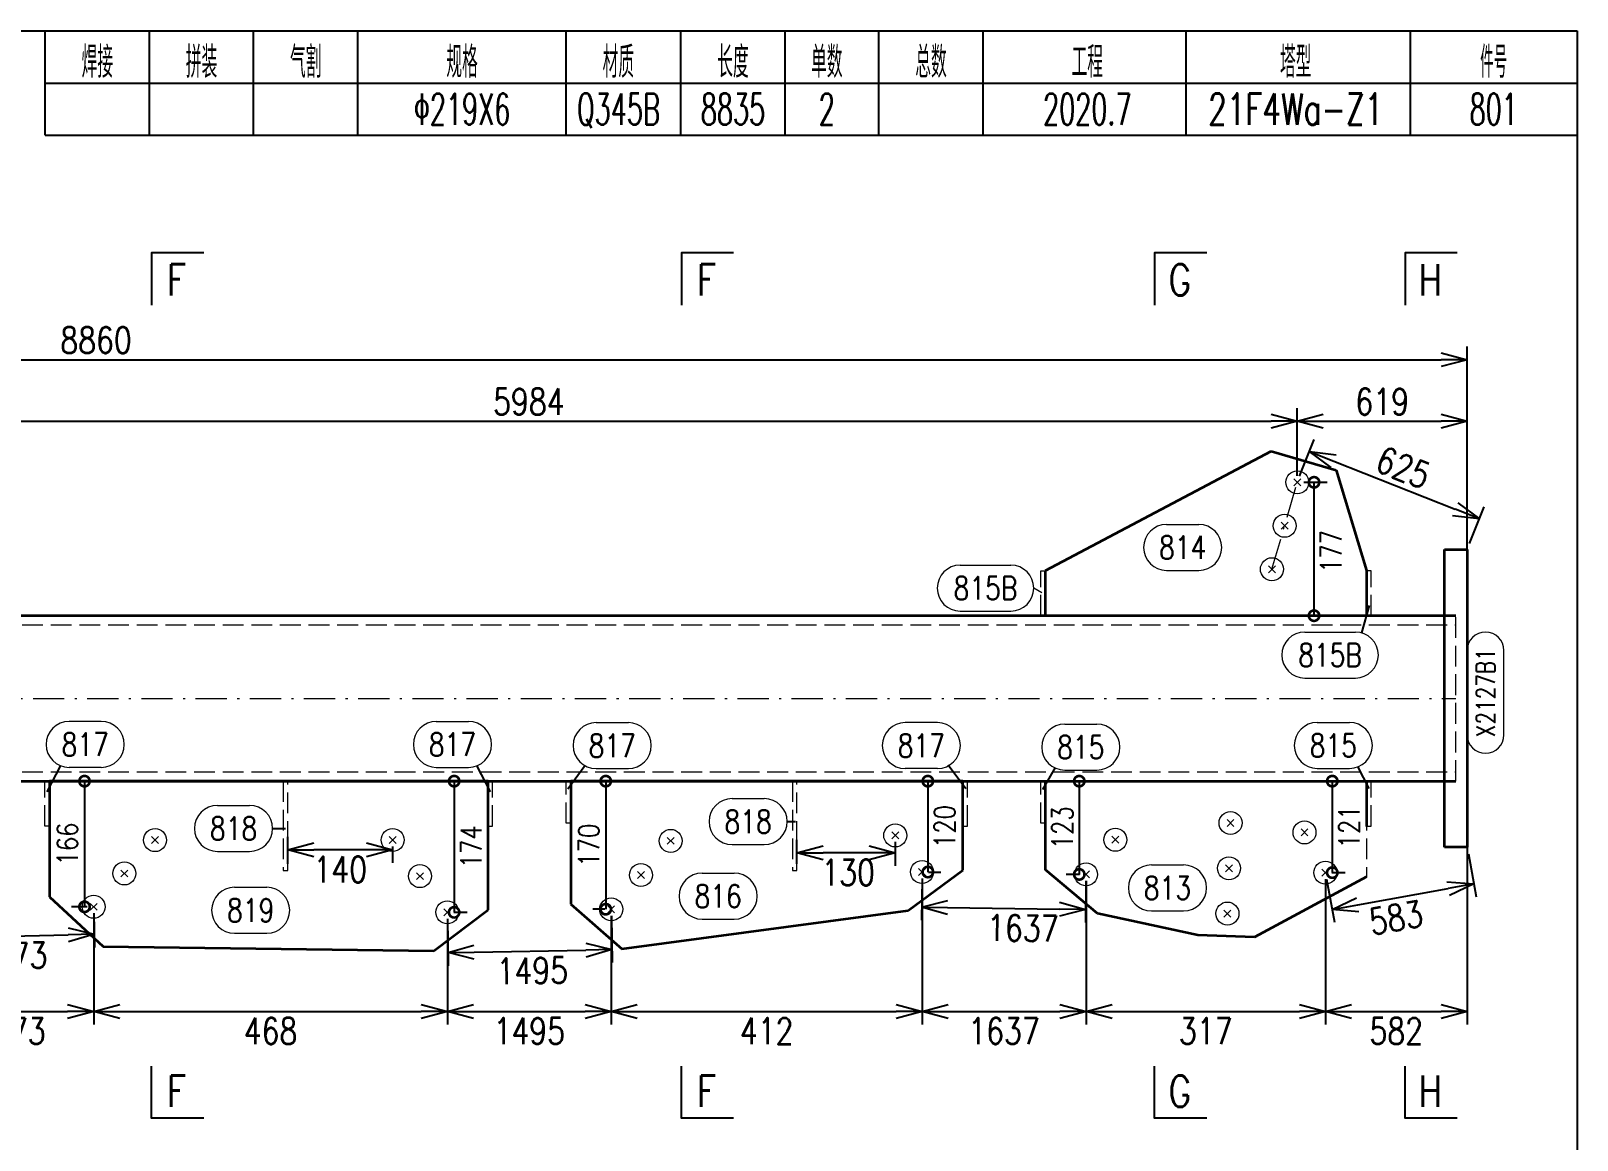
# Model space of a CAD drawing. Extents: x 1310 to 15542, y -76 to 8381.
# Drawn here: x 1665 to 1813.4, y 1297.4 to 1403.8 of the extents above; entities that cross this region are included whole.
import ezdxf
from ezdxf.enums import TextEntityAlignment as Align

# ---------------------------------------------------------------- set-up
doc = ezdxf.new("R2010")
doc.units = 0
doc.header["$MEASUREMENT"] = 0
doc.linetypes.add('一点画线', pattern=[5.2, 3, -1, 0.2, -1])
doc.linetypes.add('虚线', pattern=[2.75, 2, -0.75])
doc.layers.get('0').update_dxf_attribs({"linetype": 'CONTINUOUS', "lineweight": 25})
doc.layers.get('Defpoints').update_dxf_attribs({"linetype": 'CONTINUOUS'})
doc.layers.add('4', color=7, linetype='CONTINUOUS', lineweight=25)
doc.layers.add('5', color=7, linetype='CONTINUOUS', lineweight=25)
doc.styles.add('DimFont', font='simplex.shx', dxfattribs={"width": 0.8, "bigfont": 'gbhzfs.shx'})
doc.styles.get("Standard").update_dxf_attribs({"font": 'simplex.shx', "width": 0.7, "height": 3, "bigfont": 'gbhzfs.shx'})
doc.dimstyles.new('DHDxfDimStyleOpen30', dxfattribs={"dimtxt": 2.5, "dimasz": 2.5, "dimexe": 1.25, "dimexo": 0.625, "dimtad": 2, "dimtxsty": 'DimFont', "dimblk": 'OPEN30', "dimblk1": 'OPEN30', "dimblk2": 'OPEN30', "dimcen": 2.5, "dimadec": 0, "dimazin": 0, "dimtfac": 1, "dimtmove": 0, "dimatfit": 3, "dimfxl": 0, "dimarcsym": 0})

# ---------------------------------------------------------------- blocks, each defined once
blk = doc.blocks.new('板孔21.5')
at = {"layer": '5', "color": 7, "linetype": 'Continuous', "lineweight": 13}
for p, q in [((-0.3, -0.3), (0.3, 0.3)), ((0.3, -0.3), (-0.3, 0.3))]:
    blk.add_line(p, q, dxfattribs=at)
blk.add_circle((0, 0), 1, dxfattribs=at)
blk = doc.blocks.new('_OPEN30')
at = {"color": 0, "linetype": 'ByBlock', "lineweight": -2}
for p, q in [((-1, 0.268), (0, 0)), ((0, 0), (-1, -0.268)), ((0, 0), (-1, 0))]:
    blk.add_line(p, q, dxfattribs=at)
blk = doc.blocks.new('*D160')
at = {"layer": '5', "color": 96, "linetype": 'Continuous', "lineweight": -2}
for p, q in [((1786.8, 1361.09), (1788.2, 1364.63)), ((1790.07, 1362.54), (1801.72, 1357.93)), ((1803.11, 1354.63), (1804.51, 1358.17))]:
    blk.add_line(p, q, dxfattribs=at)
at = {"layer": 'Defpoints', "color": 0, "linetype": 'Continuous'}
for p in [(1786.57, 1360.51), (1804.05, 1357), (1802.88, 1354.05)]:
    blk.add_point(p, dxfattribs=at)
at = {"layer": '5', "color": 96, "linetype": 'Continuous', "lineweight": -2, "xscale": 2.5, "yscale": 2.5, "zscale": 2.5}
for p, rotation in [((1787.74, 1363.46), 158.3873524063958), ((1804.05, 1357), 338.3873524063958)]:
    blk.add_blockref('_OPEN30', p, dxfattribs=dict(at, rotation=rotation))
at = {"layer": '5', "color": 96, "linetype": 'Continuous', "lineweight": 18, "insert": (1796.74, 1361.92), "char_height": 2.5, "attachment_point": 5, "rotation": 338.3874, "line_spacing_factor": 0.6, "style": 'DimFont'}
blk.add_mtext('625', dxfattribs=at)
blk = doc.blocks.new('*D162')
at = {"layer": '5', "color": 96, "linetype": 'Continuous', "lineweight": -2}
for p, q in [((1802.99, 1324.87), (1803.73, 1320.73)), ((1789.38, 1322.43), (1790.13, 1318.29)), ((1792.37, 1319.96), (1801.05, 1321.52))]:
    blk.add_line(p, q, dxfattribs=at)
at = {"layer": 'Defpoints', "color": 0, "linetype": 'Continuous'}
for p in [(1802.88, 1325.49), (1789.27, 1323.05), (1803.51, 1321.96)]:
    blk.add_point(p, dxfattribs=at)
at = {"layer": '5', "color": 96, "linetype": 'Continuous', "lineweight": -2, "xscale": 2.5, "yscale": 2.5, "zscale": 2.5}
for p, rotation in [((1803.51, 1321.96), 10.17240628708832), ((1789.91, 1319.52), 190.1724062870883)]:
    blk.add_blockref('_OPEN30', p, dxfattribs=dict(at, rotation=rotation))
at = {"layer": '5', "color": 96, "linetype": 'Continuous', "lineweight": 18, "insert": (1796.04, 1318.72), "char_height": 2.5, "attachment_point": 5, "rotation": 10.1724, "line_spacing_factor": 0.6, "style": 'DimFont'}
blk.add_mtext('583', dxfattribs=at)
blk = doc.blocks.new('_DotSmall')
at = {"color": 0, "linetype": 'ByBlock', "const_width": 0.5}
blk.add_lwpolyline([(-0.0625, 0, 1), (0.0625, 0, 1)], format="xyb", close=True, dxfattribs=at)
blk = doc.blocks.new('*D165')
at = {"layer": '5', "color": 6, "linetype": 'Continuous', "lineweight": -2}
for p, q in [((1787.2, 1360.51), (1789.43, 1360.51)), ((1788.18, 1347.71), (1788.18, 1360.51)), ((1787.2, 1347.71), (1789.43, 1347.71))]:
    blk.add_line(p, q, dxfattribs=at)
at = {"layer": 'Defpoints', "color": 0, "linetype": 'Continuous'}
for p in [(1786.57, 1360.51), (1788.18, 1360.51), (1786.57, 1347.71)]:
    blk.add_point(p, dxfattribs=at)
at = {"layer": '5', "color": 6, "linetype": 'Continuous', "lineweight": -2, "xscale": 2, "yscale": 2, "zscale": 2}
for p, rotation in [((1788.18, 1360.51), 90), ((1788.18, 1347.71), 270)]:
    blk.add_blockref('_DotSmall', p, dxfattribs=dict(at, rotation=rotation))
at = {"layer": '5', "color": 6, "linetype": 'Continuous', "lineweight": 18, "insert": (1789.81, 1353.88), "char_height": 2, "attachment_point": 5, "rotation": 90, "line_spacing_factor": 0.6, "style": 'DimFont'}
blk.add_mtext('177', dxfattribs=at)
blk = doc.blocks.new('*D170')
at = {"layer": '5', "color": 6, "linetype": 'Continuous', "lineweight": -2}
for p, q in [((1670.44, 1331.83), (1668.94, 1331.83)), ((1670.19, 1331.83), (1670.19, 1319.77)), ((1670.44, 1319.77), (1668.94, 1319.77))]:
    blk.add_line(p, q, dxfattribs=at)
at = {"layer": 'Defpoints', "color": 0, "linetype": 'Continuous'}
for p in [(1671.07, 1331.83), (1670.19, 1319.77), (1671.07, 1319.77)]:
    blk.add_point(p, dxfattribs=at)
at = {"layer": '5', "color": 6, "linetype": 'Continuous', "lineweight": -2, "xscale": 2, "yscale": 2, "zscale": 2}
for p, rotation in [((1670.19, 1331.83), 90), ((1670.19, 1319.77), 270)]:
    blk.add_blockref('_DotSmall', p, dxfattribs=dict(at, rotation=rotation))
at = {"layer": '5', "color": 6, "linetype": 'Continuous', "lineweight": 18, "insert": (1668.56, 1325.8), "char_height": 2, "attachment_point": 5, "rotation": 90, "line_spacing_factor": 0.6, "style": 'DimFont'}
blk.add_mtext('166', dxfattribs=at)
blk = doc.blocks.new('*D171')
at = {"layer": '5', "color": 6, "linetype": 'Continuous', "lineweight": -2}
for p, q in [((1705.63, 1331.83), (1706.91, 1331.83)), ((1705.66, 1331.83), (1705.66, 1319.24)), ((1705.63, 1319.24), (1706.91, 1319.24))]:
    blk.add_line(p, q, dxfattribs=at)
at = {"layer": 'Defpoints', "color": 0, "linetype": 'Continuous'}
for p in [(1705.01, 1331.83), (1705.01, 1319.24), (1705.66, 1319.24)]:
    blk.add_point(p, dxfattribs=at)
at = {"layer": '5', "color": 6, "linetype": 'Continuous', "lineweight": -2, "xscale": 2, "yscale": 2, "zscale": 2}
for p, rotation in [((1705.66, 1331.83), 90), ((1705.66, 1319.24), 270)]:
    blk.add_blockref('_DotSmall', p, dxfattribs=dict(at, rotation=rotation))
at = {"layer": '5', "color": 6, "linetype": 'Continuous', "lineweight": 18, "insert": (1707.29, 1325.54), "char_height": 2, "attachment_point": 5, "rotation": 90, "line_spacing_factor": 0.6, "style": 'DimFont'}
blk.add_mtext('174', dxfattribs=at)
blk = doc.blocks.new('*D172')
at = {"layer": '5', "color": 6, "linetype": 'Continuous', "lineweight": -2}
for p, q in [((1720.11, 1331.83), (1718.96, 1331.83)), ((1720.21, 1331.83), (1720.21, 1319.54)), ((1720.11, 1319.54), (1718.96, 1319.54))]:
    blk.add_line(p, q, dxfattribs=at)
at = {"layer": 'Defpoints', "color": 0, "linetype": 'Continuous'}
for p in [(1720.74, 1331.83), (1720.21, 1319.54), (1720.74, 1319.54)]:
    blk.add_point(p, dxfattribs=at)
at = {"layer": '5', "color": 6, "linetype": 'Continuous', "lineweight": -2, "xscale": 2, "yscale": 2, "zscale": 2}
for p, rotation in [((1720.21, 1331.83), 90), ((1720.21, 1319.54), 270)]:
    blk.add_blockref('_DotSmall', p, dxfattribs=dict(at, rotation=rotation))
at = {"layer": '5', "color": 6, "linetype": 'Continuous', "lineweight": 18, "insert": (1718.59, 1325.68), "char_height": 2, "attachment_point": 5, "rotation": 90, "line_spacing_factor": 0.6, "style": 'DimFont'}
blk.add_mtext('170', dxfattribs=at)
blk = doc.blocks.new('*D173')
at = {"layer": '5', "color": 6, "linetype": 'Continuous', "lineweight": -2}
for p, q in [((1751.12, 1331.83), (1751.12, 1323.11)), ((1751.19, 1331.83), (1752.37, 1331.83)), ((1751.19, 1323.11), (1752.37, 1323.11))]:
    blk.add_line(p, q, dxfattribs=at)
at = {"layer": 'Defpoints', "color": 0, "linetype": 'Continuous'}
for p in [(1750.57, 1331.83), (1750.57, 1323.11), (1751.12, 1323.11)]:
    blk.add_point(p, dxfattribs=at)
at = {"layer": '5', "color": 6, "linetype": 'Continuous', "lineweight": -2, "xscale": 2, "yscale": 2, "zscale": 2}
for p, rotation in [((1751.12, 1331.83), 90), ((1751.12, 1323.11), 270)]:
    blk.add_blockref('_DotSmall', p, dxfattribs=dict(at, rotation=rotation))
at = {"layer": '5', "color": 6, "linetype": 'Continuous', "lineweight": 18, "insert": (1752.74, 1327.47), "char_height": 2, "attachment_point": 5, "rotation": 90, "line_spacing_factor": 0.6, "style": 'DimFont'}
blk.add_mtext('120', dxfattribs=at)
blk = doc.blocks.new('*D174')
at = {"layer": '5', "color": 6, "linetype": 'Continuous', "lineweight": -2}
for p, q in [((1765.68, 1331.83), (1764.4, 1331.83)), ((1765.65, 1331.83), (1765.65, 1322.88)), ((1765.68, 1322.88), (1764.4, 1322.88))]:
    blk.add_line(p, q, dxfattribs=at)
at = {"layer": 'Defpoints', "color": 0, "linetype": 'Continuous'}
for p in [(1766.3, 1331.83), (1765.65, 1322.88), (1766.3, 1322.88)]:
    blk.add_point(p, dxfattribs=at)
at = {"layer": '5', "color": 6, "linetype": 'Continuous', "lineweight": -2, "xscale": 2, "yscale": 2, "zscale": 2}
for p, rotation in [((1765.65, 1331.83), 90), ((1765.65, 1322.88), 270)]:
    blk.add_blockref('_DotSmall', p, dxfattribs=dict(at, rotation=rotation))
at = {"layer": '5', "color": 6, "linetype": 'Continuous', "lineweight": 18, "insert": (1764.02, 1327.36), "char_height": 2, "attachment_point": 5, "rotation": 90, "line_spacing_factor": 0.6, "style": 'DimFont'}
blk.add_mtext('123', dxfattribs=at)
blk = doc.blocks.new('*D175')
at = {"layer": '5', "color": 6, "linetype": 'Continuous', "lineweight": -2}
for p, q in [((1789.9, 1331.83), (1791.18, 1331.83)), ((1789.93, 1331.83), (1789.93, 1323.05)), ((1789.9, 1323.05), (1791.18, 1323.05))]:
    blk.add_line(p, q, dxfattribs=at)
at = {"layer": 'Defpoints', "color": 0, "linetype": 'Continuous'}
for p in [(1789.27, 1331.83), (1789.27, 1323.05), (1789.93, 1323.05)]:
    blk.add_point(p, dxfattribs=at)
at = {"layer": '5', "color": 6, "linetype": 'Continuous', "lineweight": -2, "xscale": 2, "yscale": 2, "zscale": 2}
for p, rotation in [((1789.93, 1331.83), 90), ((1789.93, 1323.05), 270)]:
    blk.add_blockref('_DotSmall', p, dxfattribs=dict(at, rotation=rotation))
at = {"layer": '5', "color": 6, "linetype": 'Continuous', "lineweight": 18, "insert": (1791.55, 1327.44), "char_height": 2, "attachment_point": 5, "rotation": 90, "line_spacing_factor": 0.6, "style": 'DimFont'}
blk.add_mtext('121', dxfattribs=at)
blk = doc.blocks.new('*D178')
at = {"layer": '5', "color": 96, "linetype": 'Continuous', "lineweight": -2}
for p, q in [((1671.08, 1319.15), (1671.16, 1315.88)), ((1655.02, 1318.78), (1655.09, 1315.51)), ((1657.56, 1316.82), (1668.63, 1317.07))]:
    blk.add_line(p, q, dxfattribs=at)
at = {"layer": 'Defpoints', "color": 0, "linetype": 'Continuous'}
for p in [(1655, 1319.41), (1671.07, 1319.77), (1671.13, 1317.13)]:
    blk.add_point(p, dxfattribs=at)
at = {"layer": '5', "color": 96, "linetype": 'Continuous', "lineweight": -2, "xscale": 2.5, "yscale": 2.5, "zscale": 2.5}
for p, rotation in [((1671.13, 1317.13), 1.301789713703324), ((1655.06, 1316.76), 181.3017897137033)]:
    blk.add_blockref('_OPEN30', p, dxfattribs=dict(at, rotation=rotation))
at = {"layer": '5', "color": 96, "linetype": 'Continuous', "lineweight": 18, "insert": (1663.19, 1315.07), "char_height": 2.5, "attachment_point": 5, "rotation": 1.3018, "line_spacing_factor": 0.6, "style": 'DimFont'}
blk.add_mtext('1473', dxfattribs=at)
blk = doc.blocks.new('*D179')
at = {"layer": '5', "color": 96, "linetype": 'Continuous', "lineweight": -2}
for p, q in [((1705.02, 1318.62), (1705.1, 1314.12)), ((1720.75, 1318.91), (1720.83, 1314.41)), ((1707.58, 1315.42), (1718.31, 1315.61))]:
    blk.add_line(p, q, dxfattribs=at)
at = {"layer": 'Defpoints', "color": 0, "linetype": 'Continuous'}
for p in [(1705.01, 1319.24), (1720.74, 1319.54), (1720.81, 1315.66)]:
    blk.add_point(p, dxfattribs=at)
at = {"layer": '5', "color": 96, "linetype": 'Continuous', "lineweight": -2, "xscale": 2.5, "yscale": 2.5, "zscale": 2.5}
for p, rotation in [((1705.08, 1315.37), 181.0578764720031), ((1720.81, 1315.66), 1.057876472003038)]:
    blk.add_blockref('_OPEN30', p, dxfattribs=dict(at, rotation=rotation))
at = {"layer": '5', "color": 96, "linetype": 'Continuous', "lineweight": 18, "insert": (1713.16, 1313.64), "char_height": 2.5, "attachment_point": 5, "rotation": 1.0579, "line_spacing_factor": 0.6, "style": 'DimFont'}
blk.add_mtext('1495', dxfattribs=at)
blk = doc.blocks.new('*D180')
at = {"layer": '5', "color": 96, "linetype": 'Continuous', "lineweight": -2}
for p, q in [((1750.56, 1322.49), (1750.5, 1318.49)), ((1766.29, 1322.26), (1766.24, 1318.26)), ((1753.02, 1319.7), (1763.75, 1319.54))]:
    blk.add_line(p, q, dxfattribs=at)
at = {"layer": 'Defpoints', "color": 0, "linetype": 'Continuous'}
for p in [(1750.57, 1323.11), (1766.3, 1322.88), (1766.25, 1319.51)]:
    blk.add_point(p, dxfattribs=at)
at = {"layer": '5', "color": 96, "linetype": 'Continuous', "lineweight": -2, "xscale": 2.5, "yscale": 2.5, "zscale": 2.5}
for p, rotation in [((1750.52, 1319.74), 179.1572152710852), ((1766.25, 1319.51), 359.1572152710852)]:
    blk.add_blockref('_OPEN30', p, dxfattribs=dict(at, rotation=rotation))
at = {"layer": '5', "color": 96, "linetype": 'Continuous', "lineweight": 18, "insert": (1760.24, 1317.72), "char_height": 2.5, "attachment_point": 5, "rotation": 359.1572, "line_spacing_factor": 0.6, "style": 'DimFont'}
blk.add_mtext('1637', dxfattribs=at)
blk = doc.blocks.new('*D181')
at = {"layer": '5', "color": 7, "linetype": 'Continuous', "lineweight": -2}
for p, q in [((1539.73, 1340.4), (1539.73, 1373.53)), ((1802.88, 1340.4), (1802.88, 1373.53)), ((1542.23, 1372.28), (1800.38, 1372.28))]:
    blk.add_line(p, q, dxfattribs=at)
at = {"layer": 'Defpoints', "color": 0, "linetype": 'Continuous'}
for p in [(1802.88, 1372.28), (1539.73, 1339.77), (1802.88, 1339.77)]:
    blk.add_point(p, dxfattribs=at)
at = {"layer": '5', "color": 7, "linetype": 'Continuous', "lineweight": -2, "xscale": 2.5, "yscale": 2.5, "zscale": 2.5, "rotation": 180}
blk.add_blockref('_OPEN30', (1539.73, 1372.28), dxfattribs=at)
at = {"layer": '5', "color": 7, "linetype": 'Continuous', "lineweight": -2, "xscale": 2.5, "yscale": 2.5, "zscale": 2.5}
blk.add_blockref('_OPEN30', (1802.88, 1372.28), dxfattribs=at)
at = {"layer": '5', "color": 7, "linetype": 'Continuous', "lineweight": 18, "insert": (1671.3, 1374.15), "char_height": 2.5, "attachment_point": 5, "line_spacing_factor": 0.6, "style": 'DimFont'}
blk.add_mtext('8860', dxfattribs=at)
blk = doc.blocks.new('*D184')
at = {"layer": '5', "color": 7, "linetype": 'Continuous', "lineweight": -2}
for p, q in [((1639.09, 1361.47), (1639.09, 1367.63)), ((1786.57, 1361.14), (1786.57, 1367.63)), ((1641.59, 1366.38), (1784.07, 1366.38))]:
    blk.add_line(p, q, dxfattribs=at)
at = {"layer": 'Defpoints', "color": 0, "linetype": 'Continuous'}
for p in [(1786.57, 1366.38), (1639.09, 1360.84), (1786.57, 1360.51)]:
    blk.add_point(p, dxfattribs=at)
at = {"layer": '5', "color": 7, "linetype": 'Continuous', "lineweight": -2, "xscale": 2.5, "yscale": 2.5, "zscale": 2.5, "rotation": 180}
blk.add_blockref('_OPEN30', (1639.09, 1366.38), dxfattribs=at)
at = {"layer": '5', "color": 7, "linetype": 'Continuous', "lineweight": -2, "xscale": 2.5, "yscale": 2.5, "zscale": 2.5}
blk.add_blockref('_OPEN30', (1786.57, 1366.38), dxfattribs=at)
at = {"layer": '5', "color": 7, "linetype": 'Continuous', "lineweight": 18, "insert": (1712.83, 1368.25), "char_height": 2.5, "attachment_point": 5, "line_spacing_factor": 0.6, "style": 'DimFont'}
blk.add_mtext('5984', dxfattribs=at)
blk = doc.blocks.new('*D185')
at = {"layer": '5', "color": 7, "linetype": 'Continuous', "lineweight": -2}
for p, q in [((1786.57, 1361.14), (1786.57, 1367.63)), ((1802.88, 1340.4), (1802.88, 1367.63)), ((1789.07, 1366.38), (1800.38, 1366.38))]:
    blk.add_line(p, q, dxfattribs=at)
at = {"layer": 'Defpoints', "color": 0, "linetype": 'Continuous'}
for p in [(1802.88, 1366.38), (1786.57, 1360.51), (1802.88, 1339.77)]:
    blk.add_point(p, dxfattribs=at)
at = {"layer": '5', "color": 7, "linetype": 'Continuous', "lineweight": -2, "xscale": 2.5, "yscale": 2.5, "zscale": 2.5, "rotation": 180}
blk.add_blockref('_OPEN30', (1786.57, 1366.38), dxfattribs=at)
at = {"layer": '5', "color": 7, "linetype": 'Continuous', "lineweight": -2, "xscale": 2.5, "yscale": 2.5, "zscale": 2.5}
blk.add_blockref('_OPEN30', (1802.88, 1366.38), dxfattribs=at)
at = {"layer": '5', "color": 7, "linetype": 'Continuous', "lineweight": 18, "insert": (1794.72, 1368.25), "char_height": 2.5, "attachment_point": 5, "line_spacing_factor": 0.6, "style": 'DimFont'}
blk.add_mtext('619', dxfattribs=at)
blk = doc.blocks.new('*D190')
at = {"layer": '5', "color": 7, "linetype": 'Continuous', "lineweight": -2}
for p, q in [((1671.07, 1319.15), (1671.07, 1308.48)), ((1655, 1318.78), (1655, 1308.48)), ((1657.5, 1309.73), (1668.57, 1309.73))]:
    blk.add_line(p, q, dxfattribs=at)
at = {"layer": 'Defpoints', "color": 0, "linetype": 'Continuous'}
for p in [(1655, 1319.41), (1671.07, 1319.77), (1671.07, 1309.73)]:
    blk.add_point(p, dxfattribs=at)
at = {"layer": '5', "color": 7, "linetype": 'Continuous', "lineweight": -2, "xscale": 2.5, "yscale": 2.5, "zscale": 2.5, "rotation": 180}
blk.add_blockref('_OPEN30', (1655, 1309.73), dxfattribs=at)
at = {"layer": '5', "color": 7, "linetype": 'Continuous', "lineweight": -2, "xscale": 2.5, "yscale": 2.5, "zscale": 2.5}
blk.add_blockref('_OPEN30', (1671.07, 1309.73), dxfattribs=at)
at = {"layer": '5', "color": 7, "linetype": 'Continuous', "lineweight": 18, "insert": (1663.03, 1307.85), "char_height": 2.5, "attachment_point": 5, "line_spacing_factor": 0.6, "style": 'DimFont'}
blk.add_mtext('1473', dxfattribs=at)
blk = doc.blocks.new('*D191')
at = {"layer": '5', "color": 7, "linetype": 'Continuous', "lineweight": -2}
for p, q in [((1671.07, 1319.15), (1671.07, 1308.48)), ((1705.01, 1318.62), (1705.01, 1308.48)), ((1673.57, 1309.73), (1702.51, 1309.73))]:
    blk.add_line(p, q, dxfattribs=at)
at = {"layer": 'Defpoints', "color": 0, "linetype": 'Continuous'}
for p in [(1671.07, 1319.77), (1705.01, 1319.24), (1705.01, 1309.73)]:
    blk.add_point(p, dxfattribs=at)
at = {"layer": '5', "color": 7, "linetype": 'Continuous', "lineweight": -2, "xscale": 2.5, "yscale": 2.5, "zscale": 2.5, "rotation": 180}
blk.add_blockref('_OPEN30', (1671.07, 1309.73), dxfattribs=at)
at = {"layer": '5', "color": 7, "linetype": 'Continuous', "lineweight": -2, "xscale": 2.5, "yscale": 2.5, "zscale": 2.5}
blk.add_blockref('_OPEN30', (1705.01, 1309.73), dxfattribs=at)
at = {"layer": '5', "color": 7, "linetype": 'Continuous', "lineweight": 18, "insert": (1688.04, 1307.85), "char_height": 2.5, "attachment_point": 5, "line_spacing_factor": 0.6, "style": 'DimFont'}
blk.add_mtext('468', dxfattribs=at)
blk = doc.blocks.new('*D192')
at = {"layer": '5', "color": 7, "linetype": 'Continuous', "lineweight": -2}
for p, q in [((1705.01, 1318.62), (1705.01, 1308.48)), ((1720.74, 1318.91), (1720.74, 1308.48)), ((1707.51, 1309.73), (1718.24, 1309.73))]:
    blk.add_line(p, q, dxfattribs=at)
at = {"layer": 'Defpoints', "color": 0, "linetype": 'Continuous'}
for p in [(1705.01, 1319.24), (1720.74, 1319.54), (1720.74, 1309.73)]:
    blk.add_point(p, dxfattribs=at)
at = {"layer": '5', "color": 7, "linetype": 'Continuous', "lineweight": -2, "xscale": 2.5, "yscale": 2.5, "zscale": 2.5, "rotation": 180}
blk.add_blockref('_OPEN30', (1705.01, 1309.73), dxfattribs=at)
at = {"layer": '5', "color": 7, "linetype": 'Continuous', "lineweight": -2, "xscale": 2.5, "yscale": 2.5, "zscale": 2.5}
blk.add_blockref('_OPEN30', (1720.74, 1309.73), dxfattribs=at)
at = {"layer": '5', "color": 7, "linetype": 'Continuous', "lineweight": 18, "insert": (1712.87, 1307.85), "char_height": 2.5, "attachment_point": 5, "line_spacing_factor": 0.6, "style": 'DimFont'}
blk.add_mtext('1495', dxfattribs=at)
blk = doc.blocks.new('*D193')
at = {"layer": '5', "color": 7, "linetype": 'Continuous', "lineweight": -2}
for p, q in [((1750.57, 1322.49), (1750.57, 1308.48)), ((1720.74, 1318.91), (1720.74, 1308.48)), ((1723.24, 1309.73), (1748.07, 1309.73))]:
    blk.add_line(p, q, dxfattribs=at)
at = {"layer": 'Defpoints', "color": 0, "linetype": 'Continuous'}
for p in [(1750.57, 1323.11), (1720.74, 1319.54), (1750.57, 1309.73)]:
    blk.add_point(p, dxfattribs=at)
at = {"layer": '5', "color": 7, "linetype": 'Continuous', "lineweight": -2, "xscale": 2.5, "yscale": 2.5, "zscale": 2.5, "rotation": 180}
blk.add_blockref('_OPEN30', (1720.74, 1309.73), dxfattribs=at)
at = {"layer": '5', "color": 7, "linetype": 'Continuous', "lineweight": -2, "xscale": 2.5, "yscale": 2.5, "zscale": 2.5}
blk.add_blockref('_OPEN30', (1750.57, 1309.73), dxfattribs=at)
at = {"layer": '5', "color": 7, "linetype": 'Continuous', "lineweight": 18, "insert": (1735.65, 1307.85), "char_height": 2.5, "attachment_point": 5, "line_spacing_factor": 0.6, "style": 'DimFont'}
blk.add_mtext('412', dxfattribs=at)
blk = doc.blocks.new('*D194')
at = {"layer": '5', "color": 7, "linetype": 'Continuous', "lineweight": -2}
for p, q in [((1750.57, 1322.49), (1750.57, 1308.48)), ((1766.3, 1322.26), (1766.3, 1308.48)), ((1753.07, 1309.73), (1763.8, 1309.73))]:
    blk.add_line(p, q, dxfattribs=at)
at = {"layer": 'Defpoints', "color": 0, "linetype": 'Continuous'}
for p in [(1750.57, 1323.11), (1766.3, 1322.88), (1766.3, 1309.73)]:
    blk.add_point(p, dxfattribs=at)
at = {"layer": '5', "color": 7, "linetype": 'Continuous', "lineweight": -2, "xscale": 2.5, "yscale": 2.5, "zscale": 2.5, "rotation": 180}
blk.add_blockref('_OPEN30', (1750.57, 1309.73), dxfattribs=at)
at = {"layer": '5', "color": 7, "linetype": 'Continuous', "lineweight": -2, "xscale": 2.5, "yscale": 2.5, "zscale": 2.5}
blk.add_blockref('_OPEN30', (1766.3, 1309.73), dxfattribs=at)
at = {"layer": '5', "color": 7, "linetype": 'Continuous', "lineweight": 18, "insert": (1758.43, 1307.85), "char_height": 2.5, "attachment_point": 5, "line_spacing_factor": 0.6, "style": 'DimFont'}
blk.add_mtext('1637', dxfattribs=at)
blk = doc.blocks.new('*D195')
at = {"layer": '5', "color": 7, "linetype": 'Continuous', "lineweight": -2}
for p, q in [((1766.3, 1322.26), (1766.3, 1308.48)), ((1789.27, 1322.42), (1789.27, 1308.48)), ((1768.8, 1309.73), (1786.77, 1309.73))]:
    blk.add_line(p, q, dxfattribs=at)
at = {"layer": 'Defpoints', "color": 0, "linetype": 'Continuous'}
for p in [(1766.3, 1322.88), (1789.27, 1323.05), (1789.27, 1309.73)]:
    blk.add_point(p, dxfattribs=at)
at = {"layer": '5', "color": 7, "linetype": 'Continuous', "lineweight": -2, "xscale": 2.5, "yscale": 2.5, "zscale": 2.5, "rotation": 180}
blk.add_blockref('_OPEN30', (1766.3, 1309.73), dxfattribs=at)
at = {"layer": '5', "color": 7, "linetype": 'Continuous', "lineweight": -2, "xscale": 2.5, "yscale": 2.5, "zscale": 2.5}
blk.add_blockref('_OPEN30', (1789.27, 1309.73), dxfattribs=at)
at = {"layer": '5', "color": 7, "linetype": 'Continuous', "lineweight": 18, "insert": (1777.79, 1307.85), "char_height": 2.5, "attachment_point": 5, "line_spacing_factor": 0.6, "style": 'DimFont'}
blk.add_mtext('317', dxfattribs=at)
blk = doc.blocks.new('*D196')
at = {"layer": '5', "color": 7, "linetype": 'Continuous', "lineweight": -2}
for p, q in [((1802.88, 1339.15), (1802.88, 1308.48)), ((1789.27, 1322.42), (1789.27, 1308.48)), ((1791.77, 1309.73), (1800.38, 1309.73))]:
    blk.add_line(p, q, dxfattribs=at)
at = {"layer": 'Defpoints', "color": 0, "linetype": 'Continuous'}
for p in [(1802.88, 1339.77), (1789.27, 1323.05), (1802.88, 1309.73)]:
    blk.add_point(p, dxfattribs=at)
at = {"layer": '5', "color": 7, "linetype": 'Continuous', "lineweight": -2, "xscale": 2.5, "yscale": 2.5, "zscale": 2.5, "rotation": 180}
blk.add_blockref('_OPEN30', (1789.27, 1309.73), dxfattribs=at)
at = {"layer": '5', "color": 7, "linetype": 'Continuous', "lineweight": -2, "xscale": 2.5, "yscale": 2.5, "zscale": 2.5}
blk.add_blockref('_OPEN30', (1802.88, 1309.73), dxfattribs=at)
at = {"layer": '5', "color": 7, "linetype": 'Continuous', "lineweight": 18, "insert": (1796.07, 1307.85), "char_height": 2.5, "attachment_point": 5, "line_spacing_factor": 0.6, "style": 'DimFont'}
blk.add_mtext('582', dxfattribs=at)
blk = doc.blocks.new('*D197')
at = {"layer": '5', "color": 134, "linetype": 'Continuous', "lineweight": -2}
for p, q in [((1738.56, 1323.88), (1738.56, 1326.19)), ((1747.99, 1326), (1747.99, 1323.69)), ((1745.49, 1324.94), (1741.06, 1324.94))]:
    blk.add_line(p, q, dxfattribs=at)
at = {"layer": 'Defpoints', "color": 0, "linetype": 'Continuous'}
for p in [(1747.99, 1326.62), (1738.56, 1324.94), (1738.56, 1323.25)]:
    blk.add_point(p, dxfattribs=at)
at = {"layer": '5', "color": 134, "linetype": 'Continuous', "lineweight": -2, "xscale": 2.5, "yscale": 2.5, "zscale": 2.5, "rotation": 180}
blk.add_blockref('_OPEN30', (1738.56, 1324.94), dxfattribs=at)
at = {"layer": '5', "color": 134, "linetype": 'Continuous', "lineweight": -2, "xscale": 2.5, "yscale": 2.5, "zscale": 2.5}
blk.add_blockref('_OPEN30', (1747.99, 1324.94), dxfattribs=at)
at = {"layer": '5', "color": 134, "linetype": 'Continuous', "lineweight": 18, "insert": (1743.47, 1323.06), "char_height": 2.5, "attachment_point": 5, "line_spacing_factor": 0.6, "style": 'DimFont'}
blk.add_mtext('130', dxfattribs=at)
blk = doc.blocks.new('*D198')
at = {"layer": '5', "color": 134, "linetype": 'Continuous', "lineweight": -2}
for p, q in [((1689.7, 1323.88), (1689.7, 1326.48)), ((1697.26, 1325.23), (1692.2, 1325.23)), ((1699.76, 1325.56), (1699.76, 1323.98))]:
    blk.add_line(p, q, dxfattribs=at)
at = {"layer": 'Defpoints', "color": 0, "linetype": 'Continuous'}
for p in [(1689.7, 1325.23), (1699.76, 1326.18), (1689.7, 1323.25)]:
    blk.add_point(p, dxfattribs=at)
at = {"layer": '5', "color": 134, "linetype": 'Continuous', "lineweight": -2, "xscale": 2.5, "yscale": 2.5, "zscale": 2.5, "rotation": 180}
blk.add_blockref('_OPEN30', (1689.7, 1325.23), dxfattribs=at)
at = {"layer": '5', "color": 134, "linetype": 'Continuous', "lineweight": -2, "xscale": 2.5, "yscale": 2.5, "zscale": 2.5}
blk.add_blockref('_OPEN30', (1699.76, 1325.23), dxfattribs=at)
at = {"layer": '5', "color": 134, "linetype": 'Continuous', "lineweight": 18, "insert": (1694.73, 1323.35), "char_height": 2.5, "attachment_point": 5, "line_spacing_factor": 0.6, "style": 'DimFont'}
blk.add_mtext('140', dxfattribs=at)
blk = doc.blocks.new('CTDHK')
at = {"color": 0, "linetype": 'Continuous'}
for p, q in [((0, 210), (297, 210)), ((297, 210), (297, 0))]:
    blk.add_line(p, q, dxfattribs=at)

msp = doc.modelspace()

# ---------------------------------------------------------------- linework, layer by layer
at = {"color": 0, "linetype": 'Continuous'}
for p, q in [((1793.455, 1348.68), (1792.733, 1346.06)), ((1666.598, 1330.819), (1667.904, 1333.347)), ((1709.156, 1330.819), (1707.849, 1333.347)), ((1716.579, 1331.083), (1718.251, 1333.375)), ((1754.75, 1331.083), (1753.078, 1333.375)), ((1762.153, 1331.044), (1763.365, 1333.128)), ((1793.471, 1331.128), (1792.382, 1333.245)), ((1688.241, 1327.29), (1689.483, 1327.29)), ((1738.421, 1327.931), (1737.618, 1327.937))]:
    msp.add_line(p, q, dxfattribs=at)
at = {"color": 2, "linetype": 'Continuous'}
for points in [[(1681.626, 1382.523), (1676.626, 1382.523), (1676.626, 1377.523)], [(1732.468, 1382.523), (1727.468, 1382.523), (1727.468, 1377.523)], [(1777.883, 1382.523), (1772.883, 1382.523), (1772.883, 1377.523)], [(1801.928, 1382.523), (1796.928, 1382.523), (1796.928, 1377.523)], [(1681.626, 1299.483), (1676.626, 1299.483), (1676.626, 1304.483)], [(1732.468, 1299.483), (1727.468, 1299.483), (1727.468, 1304.483)], [(1777.883, 1299.483), (1772.883, 1299.483), (1772.883, 1304.483)], [(1801.928, 1299.483), (1796.928, 1299.483), (1796.928, 1304.483)]]:
    msp.add_lwpolyline(points, dxfattribs=at)
at = {"layer": '4', "color": 1, "linetype": 'Continuous', "lineweight": 25}
for p, q in [((1666.422, 1393.831), (1666.422, 1403.831)), ((1676.422, 1393.831), (1676.422, 1403.831)), ((1686.422, 1393.831), (1686.422, 1403.831)), ((1696.422, 1393.831), (1696.422, 1403.831)), ((1716.422, 1393.831), (1716.422, 1403.831)), ((1727.422, 1393.831), (1727.422, 1403.831)), ((1737.422, 1393.831), (1737.422, 1403.831)), ((1746.422, 1393.831), (1746.422, 1403.831)), ((1756.422, 1393.831), (1756.422, 1403.831)), ((1775.922, 1393.831), (1775.922, 1403.831)), ((1797.422, 1393.831), (1797.422, 1403.831)), ((1666.422, 1398.831), (1813.422, 1398.831)), ((1666.422, 1393.831), (1813.422, 1393.831))]:
    msp.add_line(p, q, dxfattribs=at)
at = {"layer": '4', "color": 1, "linetype": 'Continuous', "lineweight": 18}
msp.add_lwpolyline([(1516.422, 1403.831), (1516.422, 1193.831), (1813.422, 1193.831), (1813.422, 1403.831)], close=True, dxfattribs=at)
at = {"layer": '5', "color": 7, "linetype": 'Continuous', "lineweight": 35}
for p, q in [((1762.409, 1352.047), (1784.05, 1363.509)), ((1784.05, 1363.509), (1790.313, 1361.684)), ((1790.313, 1361.684), (1793.211, 1352.047)), ((1800.702, 1354.052), (1802.876, 1354.052)), ((1800.702, 1325.489), (1800.702, 1354.052)), ((1802.876, 1354.052), (1802.876, 1325.489)), ((1762.409, 1347.708), (1762.409, 1352.047)), ((1793.211, 1352.047), (1793.211, 1347.708)), ((1801.789, 1347.708), (1540.45, 1347.708)), ((1793.211, 1347.708), (1762.409, 1347.708)), ((1540.45, 1331.832), (1801.789, 1331.832)), ((1708.921, 1331.832), (1666.833, 1331.832)), ((1666.833, 1331.832), (1666.833, 1327.483)), ((1666.833, 1331.832), (1666.833, 1320.716)), ((1708.921, 1319.478), (1708.921, 1331.832)), ((1754.483, 1331.832), (1716.846, 1331.832)), ((1716.846, 1331.832), (1716.846, 1320.036)), ((1754.483, 1323.292), (1754.483, 1331.832)), ((1762.409, 1331.832), (1793.211, 1331.832)), ((1762.409, 1323.328), (1762.409, 1331.832)), ((1793.211, 1331.832), (1793.211, 1327.483)), ((1802.876, 1325.489), (1800.702, 1325.489)), ((1749.223, 1319.431), (1754.483, 1323.292)), ((1767.392, 1319.116), (1762.409, 1323.328)), ((1793.211, 1322.652), (1782.475, 1316.857)), ((1666.833, 1320.716), (1671.995, 1315.963)), ((1703.717, 1315.542), (1708.921, 1319.478)), ((1716.846, 1320.036), (1721.768, 1315.753)), ((1721.768, 1315.753), (1749.223, 1319.431)), ((1777.041, 1317.043), (1767.392, 1319.116)), ((1782.475, 1316.857), (1777.041, 1317.043)), ((1671.995, 1315.963), (1703.717, 1315.542))]:
    msp.add_line(p, q, dxfattribs=at)
at = {"layer": '5', "color": 1, "linetype": '一点画线', "lineweight": 18}
for p, q in [((1784.138, 1352.167), (1786.573, 1360.511)), ((1540.45, 1339.77), (1801.789, 1339.77))]:
    msp.add_line(p, q, dxfattribs=at)
at = {"layer": '5', "color": 1, "linetype": 'Continuous', "lineweight": 18}
for p, q in [((1774.03, 1356.466), (1777.117, 1356.466)), ((1754.228, 1352.559), (1759.079, 1352.559)), ((1774.03, 1352.056), (1777.117, 1352.056)), ((1762.045, 1349.901), (1761.284, 1350.354)), ((1754.228, 1348.149), (1759.079, 1348.149)), ((1787.296, 1346.139), (1792.147, 1346.139)), ((1802.876, 1336.264), (1802.876, 1344.379)), ((1806.404, 1336.264), (1806.404, 1344.379)), ((1787.296, 1341.729), (1792.147, 1341.729)), ((1671.801, 1337.56), (1668.714, 1337.56)), ((1703.952, 1337.56), (1707.039, 1337.56)), ((1719.291, 1337.446), (1722.378, 1337.446)), ((1752.038, 1337.446), (1748.951, 1337.446)), ((1764.252, 1337.299), (1767.339, 1337.299)), ((1788.488, 1337.46), (1791.575, 1337.46)), ((1671.801, 1333.15), (1668.714, 1333.15)), ((1703.952, 1333.15), (1707.039, 1333.15)), ((1719.291, 1333.036), (1722.378, 1333.036)), ((1752.038, 1333.036), (1748.951, 1333.036)), ((1764.252, 1332.889), (1767.339, 1332.889)), ((1788.488, 1333.05), (1791.575, 1333.05)), ((1682.949, 1329.495), (1686.036, 1329.495)), ((1732.326, 1330.154), (1735.413, 1330.154)), ((1682.949, 1325.085), (1686.036, 1325.085)), ((1732.326, 1325.744), (1735.413, 1325.744)), ((1772.57, 1323.789), (1775.657, 1323.789)), ((1729.454, 1322.997), (1732.541, 1322.997)), ((1684.591, 1321.64), (1687.678, 1321.64)), ((1772.57, 1319.379), (1775.657, 1319.379)), ((1729.454, 1318.587), (1732.541, 1318.587)), ((1684.591, 1317.23), (1687.678, 1317.23))]:
    msp.add_line(p, q, dxfattribs=at)
at = {"layer": '5', "color": 7, "linetype": '虚线', "lineweight": 18}
for p, q in [((1761.974, 1347.708), (1761.974, 1352.022)), ((1761.974, 1352.022), (1762.409, 1352.022)), ((1762.409, 1352.022), (1762.409, 1347.708)), ((1793.646, 1352.022), (1793.211, 1352.022)), ((1793.211, 1352.022), (1793.211, 1347.708)), ((1793.646, 1347.708), (1793.646, 1352.022)), ((1801.789, 1331.832), (1801.789, 1347.708)), ((1540.45, 1346.826), (1801.789, 1346.826)), ((1540.45, 1332.714), (1801.789, 1332.714)), ((1666.398, 1327.516), (1666.398, 1331.832)), ((1689.265, 1331.832), (1689.265, 1323.252)), ((1689.7, 1323.252), (1689.7, 1331.832)), ((1708.921, 1331.832), (1708.921, 1327.516)), ((1709.355, 1327.516), (1709.355, 1331.832)), ((1716.411, 1327.784), (1716.411, 1331.832)), ((1716.846, 1331.832), (1716.846, 1327.784)), ((1738.124, 1331.832), (1738.124, 1323.252)), ((1738.559, 1323.252), (1738.559, 1331.832)), ((1754.483, 1331.832), (1754.483, 1327.516)), ((1754.918, 1327.516), (1754.918, 1331.832)), ((1761.974, 1327.784), (1761.974, 1331.832)), ((1762.409, 1331.832), (1762.409, 1327.784)), ((1793.211, 1331.832), (1793.211, 1322.652)), ((1793.646, 1327.516), (1793.646, 1331.832)), ((1666.833, 1327.516), (1666.398, 1327.516)), ((1708.921, 1327.516), (1709.355, 1327.516)), ((1716.846, 1327.784), (1716.411, 1327.784)), ((1754.483, 1327.516), (1754.918, 1327.516)), ((1762.409, 1327.784), (1761.974, 1327.784)), ((1793.211, 1327.516), (1793.646, 1327.516)), ((1689.265, 1323.252), (1689.7, 1323.252)), ((1738.124, 1323.252), (1738.559, 1323.252))]:
    msp.add_line(p, q, dxfattribs=at)
at = {"layer": '5', "color": 1, "linetype": 'Continuous', "lineweight": 18}
for centre, radius, start, end in [((1774.03, 1354.261), 2.205, 90, 270), ((1777.117, 1354.261), 2.205, 270, 90), ((1754.228, 1350.354), 2.205, 90, 270), ((1759.079, 1350.354), 2.205, 270, 90), ((1787.296, 1343.934), 2.205, 90, 270), ((1792.147, 1343.934), 2.205, 270, 90), ((1804.64, 1344.379), 1.764, 0, 180), ((1668.714, 1335.355), 2.205, 90, 270), ((1671.801, 1335.355), 2.205, 270, 90), ((1703.952, 1335.355), 2.205, 90, 270), ((1707.039, 1335.355), 2.205, 270, 90), ((1719.291, 1335.241), 2.205, 90, 270), ((1722.378, 1335.241), 2.205, 270, 90), ((1748.951, 1335.241), 2.205, 90, 270), ((1752.038, 1335.241), 2.205, 270, 90), ((1764.252, 1335.094), 2.205, 90, 270), ((1767.339, 1335.094), 2.205, 270, 90), ((1788.488, 1335.255), 2.205, 90, 270), ((1791.575, 1335.255), 2.205, 270, 90), ((1804.64, 1336.264), 1.764, 180, 0), ((1682.949, 1327.29), 2.205, 90, 270), ((1686.036, 1327.29), 2.205, 270, 90), ((1732.326, 1327.949), 2.205, 90, 270), ((1735.413, 1327.949), 2.205, 270, 90), ((1772.57, 1321.584), 2.205, 90, 270), ((1775.657, 1321.584), 2.205, 270, 90), ((1729.454, 1320.792), 2.205, 90, 270), ((1732.541, 1320.792), 2.205, 270, 90), ((1684.591, 1319.435), 2.205, 90, 270), ((1687.678, 1319.435), 2.205, 270, 90)]:
    msp.add_arc(centre, radius, start, end, dxfattribs=at)

# ---------------------------------------------------------------- block references
at = {"color": 2, "linetype": 'Continuous'}
msp.add_blockref('CTDHK', (1516.422, 1193.831), dxfattribs=at)
at = {"layer": '5', "color": 7, "linetype": 'Continuous', "lineweight": 35, "xscale": 1.102500000000873, "yscale": 1.102499999999964, "zscale": 1.1025}
for p in [(1786.573, 1360.511), (1785.355, 1356.339), (1784.138, 1352.167), (1780.166, 1327.816), (1787.265, 1326.907), (1676.961, 1326.172), (1699.759, 1326.183), (1726.445, 1326.098), (1747.992, 1326.621), (1769.112, 1326.205), (1674.015, 1322.972), (1702.383, 1322.714), (1723.59, 1322.817), (1750.566, 1323.115), (1766.304, 1322.883), (1780.017, 1323.469), (1789.272, 1323.048), (1671.068, 1319.772), (1720.735, 1319.535), (1705.007, 1319.245), (1779.868, 1319.122)]:
    msp.add_blockref('板孔21.5', p, dxfattribs=at)

# ---------------------------------------------------------------- texts
at = {"layer": '4', "color": 1, "linetype": 'Continuous', "lineweight": 25}
for s, width, p in [('焊接', 0.7, (1671.422, 1400.831)), ('拼装', 0.7, (1681.422, 1400.831)), ('气割', 0.7, (1691.422, 1400.831)), ('规格', 0.7, (1706.422, 1400.831)), ('材质', 0.7, (1721.422, 1400.831)), ('长度', 0.7, (1732.422, 1400.831)), ('单数', 0.7, (1741.422, 1400.831)), ('总数', 0.7, (1751.422, 1400.831)), ('工程', 0.7, (1766.422, 1400.831)), ('塔型', 0.7, (1786.422, 1400.831)), ('件号', 0.6, (1805.422, 1400.831)), ('Φ219X6', 0.6, (1706.422, 1396.331)), ('Q345B', 0.6, (1721.422, 1396.331)), ('8835', 0.6, (1732.422, 1396.331)), ('2', 0.6, (1741.422, 1396.331)), ('2020.7', 0.6, (1766.422, 1396.331)), ('21F4Wa-Z1', 0.7, (1786.422, 1396.331)), ('801', 0.6, (1805.422, 1396.331))]:
    msp.add_text(s, height=3, dxfattribs=dict(at, width=width)).set_placement(p, align=Align.MIDDLE_CENTER)
at = {"layer": '5', "color": 2, "linetype": 'Continuous', "lineweight": 18, "width": 0.8}
for s, p in [('F', (1679.032, 1379.941)), ('F', (1729.874, 1379.941)), ('G', (1775.289, 1379.941)), ('H', (1799.334, 1379.941)), ('F', (1679.032, 1302.065)), ('F', (1729.874, 1302.065)), ('G', (1775.289, 1302.065)), ('H', (1799.334, 1302.065))]:
    msp.add_text(s, height=3, dxfattribs=at).set_placement(p, align=Align.MIDDLE_CENTER)
at = {"layer": '5', "color": 1, "linetype": 'Continuous', "lineweight": 18, "width": 0.8}
for s, p in [('814', (1775.573, 1354.261)), ('815B', (1756.653, 1350.354)), ('815B', (1789.721, 1343.934)), ('817', (1670.258, 1335.355)), ('817', (1705.496, 1335.355)), ('817', (1720.835, 1335.241)), ('817', (1750.495, 1335.241)), ('815', (1765.795, 1335.094)), ('815', (1790.031, 1335.255)), ('818', (1684.493, 1327.29)), ('818', (1733.87, 1327.949)), ('813', (1774.114, 1321.584)), ('819', (1686.135, 1319.435)), ('816', (1730.998, 1320.792))]:
    msp.add_text(s, height=2.205, dxfattribs=at).set_placement(p, align=Align.MIDDLE_CENTER)
msp.add_text('X2127B1', height=1.764, rotation=90, dxfattribs=at).set_placement((1804.64, 1340.322), align=Align.MIDDLE_CENTER)

# ---------------------------------------------------------------- dimensions: what is measured, and where the dimension line sits
at = {"layer": '5', "color": 7, "linetype": 'Continuous', "lineweight": 18}
for base, p1, p2, text, picture, middle in [((1802.876, 1372.277), (1539.725, 1339.77), (1802.876, 1339.77), '8860', '*D181', (1671.301, 1372.277)), ((1786.573, 1366.379), (1639.091, 1360.841), (1786.573, 1360.511), '5984', '*D184', (1712.832, 1366.379)), ((1802.876, 1366.379), (1786.573, 1360.511), (1802.876, 1339.77), '619', '*D185', (1794.725, 1366.379)), ((1802.876, 1309.729), (1789.272, 1323.048), (1802.876, 1339.77), '582', '*D196', (1796.074, 1309.729)), ((1750.566, 1309.729), (1720.735, 1319.535), (1750.566, 1323.115), '412', '*D193', (1735.651, 1309.729)), ((1766.304, 1309.729), (1750.566, 1323.115), (1766.304, 1322.883), '1637', '*D194', (1758.435, 1309.729)), ((1789.272, 1309.729), (1766.304, 1322.883), (1789.272, 1323.048), '317', '*D195', (1777.788, 1309.729)), ((1671.068, 1309.729), (1655.001, 1319.407), (1671.068, 1319.772), '1473', '*D190', (1663.035, 1309.729)), ((1705.007, 1309.729), (1671.068, 1319.772), (1705.007, 1319.245), '468', '*D191', (1688.038, 1309.729)), ((1720.735, 1309.729), (1705.007, 1319.245), (1720.735, 1319.535), '1495', '*D192', (1712.871, 1309.729))]:
    dim = msp.add_linear_dim(base=base, p1=p1, p2=p2, text=text, dimstyle='DHDxfDimStyleOpen30', override={"dimtxt": 2.5, "dimclrd": 7, "dimclre": 7, "dimclrt": 7}, dxfattribs=at)
    dim.commit()
    dim.dimension.update_dxf_attribs({"geometry": picture, "text_midpoint": middle, "dimtype": 160})
at = {"layer": '5', "color": 96, "linetype": 'Continuous', "lineweight": 18}
for base, p1, p2, angle, text, picture, middle in [((1804.046, 1357.005), (1786.573, 1360.511), (1802.876, 1354.052), 338.38735, '625', '*D160', (1796.05, 1360.173)), ((1803.51, 1321.96), (1789.272, 1323.048), (1802.876, 1325.489), 10.17241, '583', '*D162', (1795.712, 1320.561)), ((1766.254, 1319.506), (1750.566, 1323.115), (1766.304, 1322.883), 359.15722, '1637', '*D180', (1760.266, 1319.594)), ((1671.128, 1317.129), (1655.001, 1319.407), (1671.068, 1319.772), 1.30179, '1473', '*D178', (1663.143, 1316.948)), ((1720.807, 1315.66), (1705.007, 1319.245), (1720.735, 1319.535), 1.05788, '1495', '*D179', (1713.126, 1315.519))]:
    dim = msp.add_linear_dim(base=base, p1=p1, p2=p2, angle=angle, text=text, dimstyle='DHDxfDimStyleOpen30', override={"dimtxt": 2.5, "dimclrd": 96, "dimclre": 96, "dimclrt": 96}, dxfattribs=at)
    dim.commit()
    dim.dimension.update_dxf_attribs({"geometry": picture, "text_midpoint": middle, "dimtype": 161})
at = {"layer": '5', "color": 6, "linetype": 'Continuous', "lineweight": 18}
for base, p1, p2, angle, text, picture, middle in [((1788.184, 1360.511), (1786.573, 1347.708), (1786.573, 1360.511), 90, '177', '*D165', (1788.184, 1353.882)), ((1670.186, 1319.772), (1671.068, 1331.832), (1671.068, 1319.772), 270, '166', '*D170', (1670.186, 1325.802)), ((1705.663, 1319.245), (1705.007, 1331.832), (1705.007, 1319.245), 270, '174', '*D171', (1705.663, 1325.539)), ((1720.21, 1319.535), (1720.735, 1331.832), (1720.735, 1319.535), 270, '170', '*D172', (1720.21, 1325.684)), ((1751.117, 1323.115), (1750.566, 1331.832), (1750.566, 1323.115), 270, '120', '*D173', (1751.117, 1327.473)), ((1765.648, 1322.883), (1766.304, 1331.832), (1766.304, 1322.883), 270, '123', '*D174', (1765.648, 1327.358)), ((1789.928, 1323.048), (1789.272, 1331.832), (1789.272, 1323.048), 270, '121', '*D175', (1789.928, 1327.44))]:
    dim = msp.add_linear_dim(base=base, p1=p1, p2=p2, angle=angle, text=text, dimstyle='DHDxfDimStyleOpen30', override={"dimtxt": 2, "dimasz": 2, "dimblk1": 'DotSmall', "dimblk2": 'DotSmall', "dimsah": 1, "dimclrd": 6, "dimclre": 6, "dimclrt": 6}, dxfattribs=at)
    dim.commit()
    dim.dimension.update_dxf_attribs({"geometry": picture, "text_midpoint": middle, "dimtype": 161})
at = {"layer": '5', "color": 134, "linetype": 'Continuous', "lineweight": 18}
for base, p1, p2, text, picture, middle in [((1689.7, 1325.226), (1699.759, 1326.183), (1689.7, 1323.252), '140', '*D198', (1694.73, 1325.226)), ((1738.559, 1324.936), (1747.992, 1326.621), (1738.559, 1323.252), '130', '*D197', (1743.467, 1324.936))]:
    dim = msp.add_linear_dim(base=base, p1=p1, p2=p2, text=text, dimstyle='DHDxfDimStyleOpen30', override={"dimtxt": 2.5, "dimclrd": 134, "dimclre": 134, "dimclrt": 134}, dxfattribs=at)
    dim.commit()
    dim.dimension.update_dxf_attribs({"geometry": picture, "text_midpoint": middle, "dimtype": 160})

doc.saveas('drawing.dxf')
